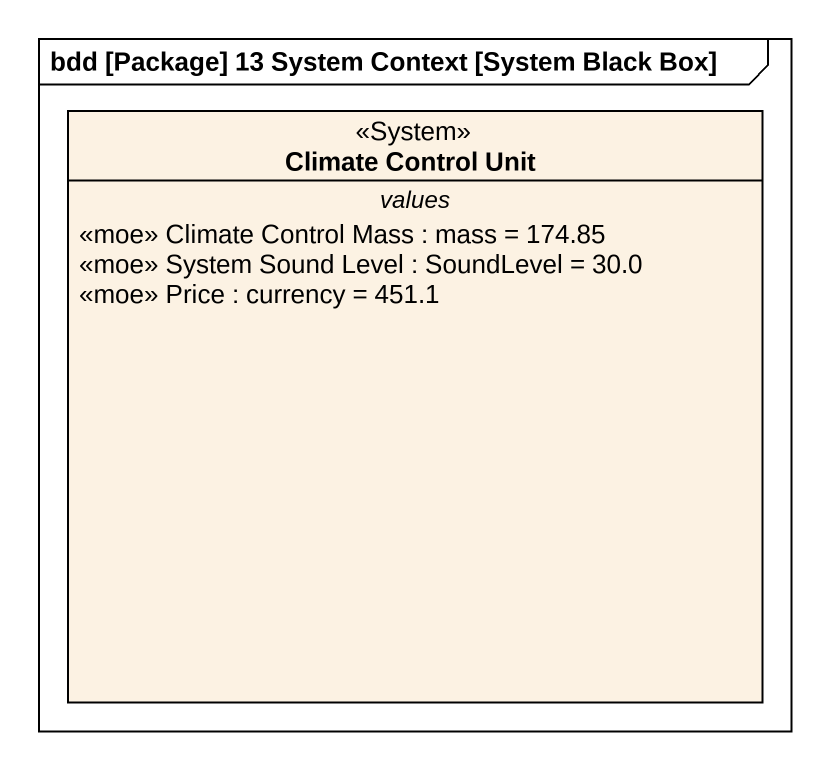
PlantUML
@startuml
mainframe bdd [Package] 13 System Context [System Black Box]
hide circle
hide empty members
class "Climate Control Unit" as Climate_Control_Unit <<System>> {
  -- values --
  <<moe>> Climate Control Mass : mass = 174.85
  <<moe>> System Sound Level : SoundLevel = 30.0
  <<moe>> Price : currency = 451.1
}
@enduml
